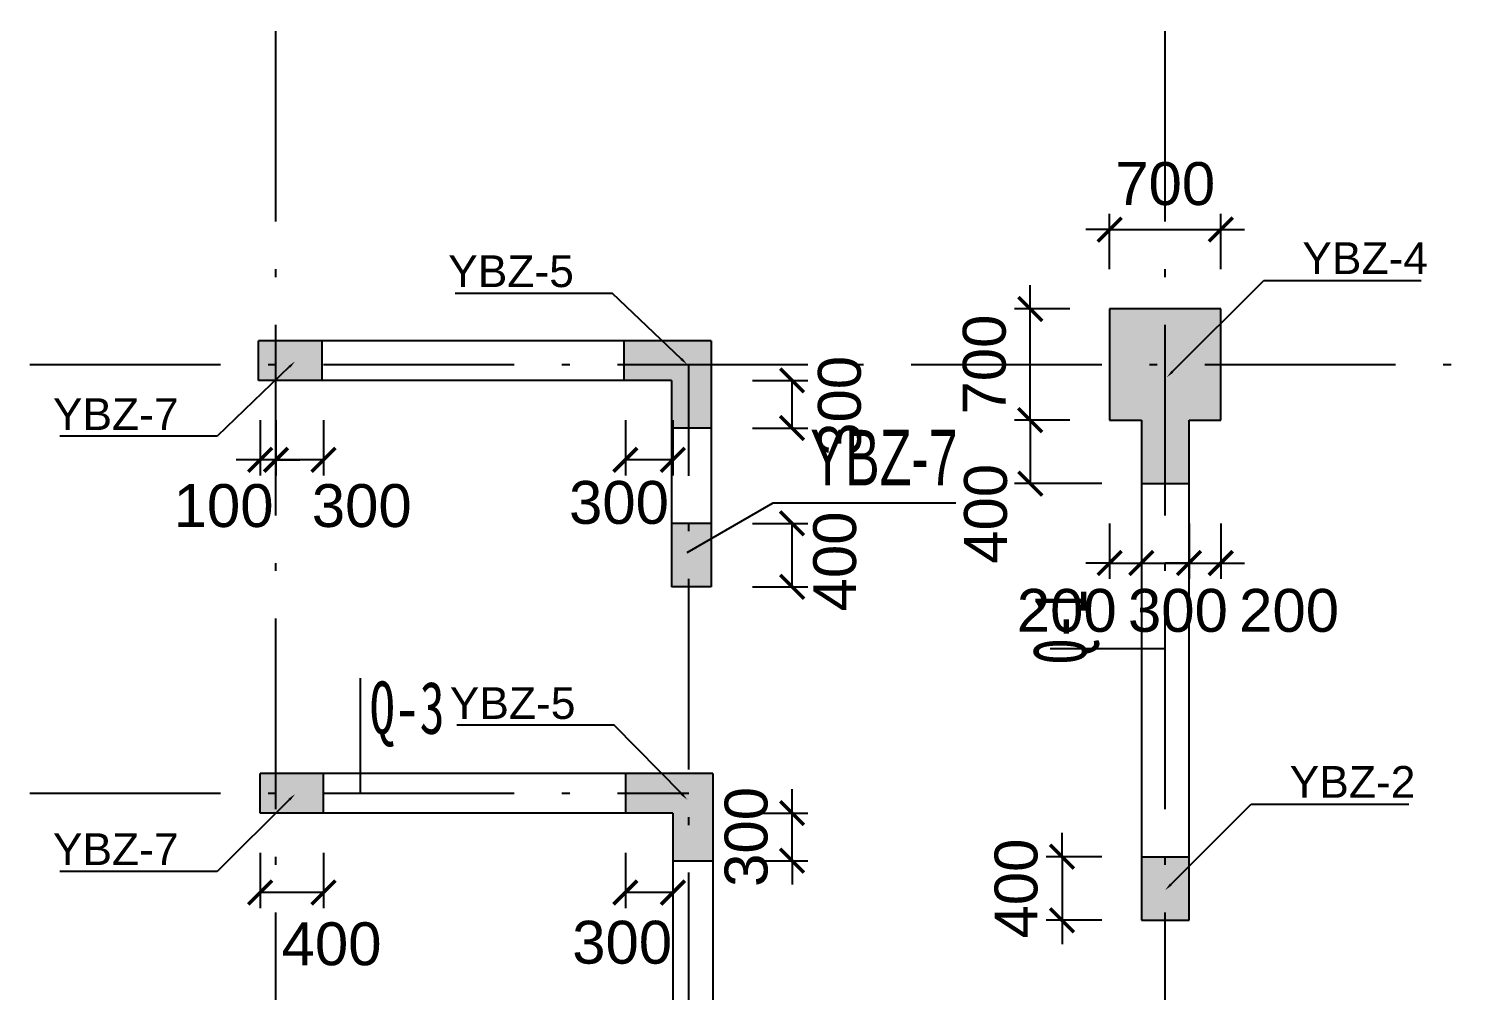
# Model space of a CAD drawing. Header units: millimetres. Extents: x -3831 to 465700, y 39900 to 106100.
# Drawn here: x 236943 to 245990, y 86609 to 92665 of the extents above; entities that cross this region are included whole.
import ezdxf
from ezdxf import colors
from ezdxf.entities.mleader import LeaderData, LeaderLine
from ezdxf.math import Vec2, Vec3

# ---------------------------------------------------------------- set-up
doc = ezdxf.new("R2010")
doc.units = ezdxf.units.MM
doc.linetypes.add('线型2', pattern=[1850, 1200, -300, 50, -300])
for name, color, linetype in [('BZ-name', 160, 'Continuous'), ('DOTE', 10, '线型2'), ('WALL-Beam', 80, 'Continuous'), ('wall_dim', 60, 'Continuous'), ('WALL_INFO', 130, 'Continuous')]:
    doc.layers.add(name, color=color, linetype=linetype)
doc.layers.add('S_ConcWall', color=3, linetype='Continuous', lineweight=25)
doc.styles.get("Standard").update_dxf_attribs({"font": 'arial.ttf'})
doc.styles.add('xxxx', font='RIF.ttf')
doc.styles.add('宋体', font='')
doc.styles.get('宋体').set_extended_font_data('宋体')
doc.dimstyles.new('ISO-25', dxfattribs={"dimtxt": 2.5, "dimasz": 2.5, "dimexe": 1.25, "dimexo": 0.625, "dimtad": 1, "dimtxsty": 'Standard', "dimcen": 2.5, "dimadec": 0, "dimazin": 0, "dimtfac": 1, "dimtmove": 0, "dimatfit": 3, "dimfxl": 1, "dimarcsym": 0})

# ---------------------------------------------------------------- blocks, each defined once
blk = doc.blocks.new('_ArchTick')
at = {"color": 0, "linetype": 'ByBlock', "const_width": 0.15}
blk.add_lwpolyline([(-0.5, -0.5), (0.5, 0.5)], dxfattribs=at)
blk = doc.blocks.new('*D2815')
at = {"layer": 'Defpoints', "color": 0, "transparency": 16777216}
for p in [(244450, 91400), (243750, 90900), (244450, 90900)]:
    blk.add_point(p, dxfattribs=at)
at = {"layer": 'wall_dim', "color": 0, "lineweight": -2, "transparency": 16777216}
for p, q in [((243750, 91150), (243750, 91499)), ((244450, 91150), (244450, 91499)), ((243750, 91400), (243600, 91400)), ((243750, 91400), (244450, 91400)), ((244450, 91400), (244600, 91400))]:
    blk.add_line(p, q, dxfattribs=at)
at = {"layer": 'wall_dim', "color": 0, "lineweight": -2, "transparency": 16777216, "xscale": 150, "yscale": 150, "zscale": 150}
blk.add_blockref('_ArchTick', (243750, 91400), dxfattribs=at)
at = {"layer": 'wall_dim', "color": 0, "lineweight": -2, "transparency": 16777216, "xscale": 150, "yscale": 150, "zscale": 150, "rotation": 180}
blk.add_blockref('_ArchTick', (244450, 91400), dxfattribs=at)
at = {"layer": 'wall_dim', "color": 7, "transparency": 16777216, "insert": (244100, 91687.9), "char_height": 270, "attachment_point": 5}
blk.add_mtext('700', dxfattribs=at)
blk = doc.blocks.new('*D2816')
at = {"layer": 'Defpoints', "color": 0, "transparency": 16777216}
for p in [(243250, 90900), (243750, 90900), (243750, 90200)]:
    blk.add_point(p, dxfattribs=at)
at = {"layer": 'wall_dim', "color": 0, "lineweight": -2, "transparency": 16777216}
for p, q in [((243250, 90900), (243250, 91050)), ((243500, 90900), (243151, 90900)), ((243250, 90200), (243250, 90900)), ((243500, 90200), (243151, 90200)), ((243250, 90200), (243250, 90050))]:
    blk.add_line(p, q, dxfattribs=at)
at = {"layer": 'wall_dim', "color": 0, "lineweight": -2, "transparency": 16777216, "xscale": 150, "yscale": 150, "zscale": 150}
for p, rotation in [((243250, 90900), 270), ((243250, 90200), 90)]:
    blk.add_blockref('_ArchTick', p, dxfattribs=dict(at, rotation=rotation))
at = {"layer": 'wall_dim', "color": 7, "transparency": 16777216, "insert": (242962.1, 90550), "char_height": 270, "attachment_point": 5, "rotation": 90}
blk.add_mtext('700', dxfattribs=at)
blk = doc.blocks.new('*D2817')
at = {"layer": 'Defpoints', "color": 0, "transparency": 16777216}
for p in [(243750, 90200), (243250, 89800), (243950, 89800)]:
    blk.add_point(p, dxfattribs=at)
at = {"layer": 'wall_dim', "color": 0, "lineweight": -2, "transparency": 16777216}
for p, q in [((243500, 90200), (243151, 90200)), ((243250, 90200), (243250, 89800)), ((243700, 89800), (243151, 89800))]:
    blk.add_line(p, q, dxfattribs=at)
at = {"layer": 'wall_dim', "color": 0, "lineweight": -2, "transparency": 16777216, "xscale": 150, "yscale": 150, "zscale": 150}
for p, rotation in [((243250, 90200), 90), ((243250, 89800), 270)]:
    blk.add_blockref('_ArchTick', p, dxfattribs=dict(at, rotation=rotation))
at = {"layer": 'wall_dim', "color": 7, "transparency": 16777216, "insert": (242970, 89610), "char_height": 270, "attachment_point": 5, "rotation": 90}
blk.add_mtext('400', dxfattribs=at)
blk = doc.blocks.new('*D2818')
at = {"layer": 'Defpoints', "color": 0, "transparency": 16777216}
for p in [(243750, 89800), (243950, 89800), (243950, 89300)]:
    blk.add_point(p, dxfattribs=at)
at = {"layer": 'wall_dim', "color": 0, "lineweight": -2, "transparency": 16777216}
for p, q in [((243750, 89550), (243750, 89201)), ((243950, 89550), (243950, 89201)), ((243750, 89300), (243600, 89300)), ((243750, 89300), (243950, 89300)), ((243950, 89300), (244100, 89300))]:
    blk.add_line(p, q, dxfattribs=at)
at = {"layer": 'wall_dim', "color": 0, "lineweight": -2, "transparency": 16777216, "xscale": 150, "yscale": 150, "zscale": 150}
blk.add_blockref('_ArchTick', (243750, 89300), dxfattribs=at)
at = {"layer": 'wall_dim', "color": 0, "lineweight": -2, "transparency": 16777216, "xscale": 150, "yscale": 150, "zscale": 150, "rotation": 180}
blk.add_blockref('_ArchTick', (243950, 89300), dxfattribs=at)
at = {"layer": 'wall_dim', "color": 7, "transparency": 16777216, "insert": (243480, 89000), "char_height": 270, "attachment_point": 5}
blk.add_mtext('200', dxfattribs=at)
blk = doc.blocks.new('*D2819')
at = {"layer": 'Defpoints', "color": 0, "transparency": 16777216}
for p in [(243950, 89800), (244250, 89800), (244250, 89300)]:
    blk.add_point(p, dxfattribs=at)
at = {"layer": 'wall_dim', "color": 0, "lineweight": -2, "transparency": 16777216}
for p, q in [((243950, 89550), (243950, 89201)), ((244250, 89550), (244250, 89201)), ((243950, 89300), (244250, 89300))]:
    blk.add_line(p, q, dxfattribs=at)
at = {"layer": 'wall_dim', "color": 0, "lineweight": -2, "transparency": 16777216, "xscale": 150, "yscale": 150, "zscale": 150, "rotation": 180}
blk.add_blockref('_ArchTick', (243950, 89300), dxfattribs=at)
at = {"layer": 'wall_dim', "color": 0, "lineweight": -2, "transparency": 16777216, "xscale": 150, "yscale": 150, "zscale": 150}
blk.add_blockref('_ArchTick', (244250, 89300), dxfattribs=at)
at = {"layer": 'wall_dim', "color": 7, "transparency": 16777216, "insert": (244180, 89000), "char_height": 270, "attachment_point": 5}
blk.add_mtext('300', dxfattribs=at)
blk = doc.blocks.new('*D2820')
at = {"layer": 'Defpoints', "color": 0, "transparency": 16777216}
for p in [(244250, 89800), (244450, 89800), (244450, 89300)]:
    blk.add_point(p, dxfattribs=at)
at = {"layer": 'wall_dim', "color": 0, "lineweight": -2, "transparency": 16777216}
for p, q in [((244250, 89550), (244250, 89201)), ((244450, 89550), (244450, 89201)), ((244250, 89300), (244100, 89300)), ((244250, 89300), (244450, 89300)), ((244450, 89300), (244600, 89300))]:
    blk.add_line(p, q, dxfattribs=at)
at = {"layer": 'wall_dim', "color": 0, "lineweight": -2, "transparency": 16777216, "xscale": 150, "yscale": 150, "zscale": 150}
blk.add_blockref('_ArchTick', (244250, 89300), dxfattribs=at)
at = {"layer": 'wall_dim', "color": 0, "lineweight": -2, "transparency": 16777216, "xscale": 150, "yscale": 150, "zscale": 150, "rotation": 180}
blk.add_blockref('_ArchTick', (244450, 89300), dxfattribs=at)
at = {"layer": 'wall_dim', "color": 7, "transparency": 16777216, "insert": (244880, 89000), "char_height": 270, "attachment_point": 5}
blk.add_mtext('200', dxfattribs=at)
blk = doc.blocks.new('*D2821')
at = {"layer": 'Defpoints', "color": 0, "transparency": 16777216}
for p in [(243950, 87450), (243450, 87050), (243950, 87050)]:
    blk.add_point(p, dxfattribs=at)
at = {"layer": 'wall_dim', "color": 0, "lineweight": -2, "transparency": 16777216}
for p, q in [((243450, 87450), (243450, 87600)), ((243700, 87450), (243351, 87450)), ((243450, 87450), (243450, 87050)), ((243700, 87050), (243351, 87050)), ((243450, 87050), (243450, 86900))]:
    blk.add_line(p, q, dxfattribs=at)
at = {"layer": 'wall_dim', "color": 0, "lineweight": -2, "transparency": 16777216, "xscale": 150, "yscale": 150, "zscale": 150}
for p, rotation in [((243450, 87450), 270), ((243450, 87050), 90)]:
    blk.add_blockref('_ArchTick', p, dxfattribs=dict(at, rotation=rotation))
at = {"layer": 'wall_dim', "color": 7, "transparency": 16777216, "insert": (243162.1, 87250), "char_height": 270, "attachment_point": 5, "rotation": 90}
blk.add_mtext('400', dxfattribs=at)
blk = doc.blocks.new('*D2776')
at = {"layer": 'Defpoints', "color": 0, "transparency": 16777216}
for p in [(238400, 87725), (238800, 87725), (238400, 87225)]:
    blk.add_point(p, dxfattribs=at)
at = {"layer": 'wall_dim', "color": 0, "lineweight": -2, "transparency": 16777216}
for p, q in [((238400, 87475), (238400, 87126)), ((238800, 87475), (238800, 87126)), ((238800, 87225), (238400, 87225))]:
    blk.add_line(p, q, dxfattribs=at)
at = {"layer": 'wall_dim', "color": 0, "lineweight": -2, "transparency": 16777216, "xscale": 150, "yscale": 150, "zscale": 150, "rotation": 180}
blk.add_blockref('_ArchTick', (238400, 87225), dxfattribs=at)
at = {"layer": 'wall_dim', "color": 0, "lineweight": -2, "transparency": 16777216, "xscale": 150, "yscale": 150, "zscale": 150}
blk.add_blockref('_ArchTick', (238800, 87225), dxfattribs=at)
at = {"layer": 'wall_dim', "color": 7, "transparency": 16777216, "insert": (238850, 86900), "char_height": 270, "attachment_point": 5}
blk.add_mtext('400', dxfattribs=at)
blk = doc.blocks.new('*D2777')
at = {"layer": 'Defpoints', "color": 0, "transparency": 16777216}
for p in [(238500, 90450), (238800, 90450), (238500, 89950)]:
    blk.add_point(p, dxfattribs=at)
at = {"layer": 'wall_dim', "color": 0, "lineweight": -2, "transparency": 16777216}
for p, q in [((238500, 90200), (238500, 89851)), ((238800, 90200), (238800, 89851)), ((238800, 89950), (238500, 89950))]:
    blk.add_line(p, q, dxfattribs=at)
at = {"layer": 'wall_dim', "color": 0, "lineweight": -2, "transparency": 16777216, "xscale": 150, "yscale": 150, "zscale": 150, "rotation": 180}
blk.add_blockref('_ArchTick', (238500, 89950), dxfattribs=at)
at = {"layer": 'wall_dim', "color": 0, "lineweight": -2, "transparency": 16777216, "xscale": 150, "yscale": 150, "zscale": 150}
blk.add_blockref('_ArchTick', (238800, 89950), dxfattribs=at)
at = {"layer": 'wall_dim', "color": 7, "transparency": 16777216, "insert": (239040, 89660), "char_height": 270, "attachment_point": 5}
blk.add_mtext('300', dxfattribs=at)
blk = doc.blocks.new('*D2778')
at = {"layer": 'Defpoints', "color": 0, "transparency": 16777216}
for p in [(241250, 87725), (241750, 87725), (241250, 87425)]:
    blk.add_point(p, dxfattribs=at)
at = {"layer": 'wall_dim', "color": 0, "lineweight": -2, "transparency": 16777216}
for p, q in [((241750, 87725), (241750, 87875)), ((241500, 87725), (241849, 87725)), ((241750, 87425), (241750, 87725)), ((241500, 87425), (241849, 87425)), ((241750, 87425), (241750, 87275))]:
    blk.add_line(p, q, dxfattribs=at)
at = {"layer": 'wall_dim', "color": 0, "lineweight": -2, "transparency": 16777216, "xscale": 150, "yscale": 150, "zscale": 150}
for p, rotation in [((241750, 87725), 270), ((241750, 87425), 90)]:
    blk.add_blockref('_ArchTick', p, dxfattribs=dict(at, rotation=rotation))
at = {"layer": 'wall_dim', "color": 7, "transparency": 16777216, "insert": (241462.053206, 87575), "char_height": 270, "attachment_point": 5, "rotation": 90}
blk.add_mtext('300', dxfattribs=at)
blk = doc.blocks.new('*D2779')
at = {"layer": 'Defpoints', "color": 0, "transparency": 16777216}
for p in [(240700, 87725), (241000, 87725), (240700, 87225)]:
    blk.add_point(p, dxfattribs=at)
at = {"layer": 'wall_dim', "color": 0, "lineweight": -2, "transparency": 16777216}
for p, q in [((240700, 87475), (240700, 87126)), ((241000, 87475), (241000, 87126)), ((241000, 87225), (240700, 87225))]:
    blk.add_line(p, q, dxfattribs=at)
at = {"layer": 'wall_dim', "color": 0, "lineweight": -2, "transparency": 16777216, "xscale": 150, "yscale": 150, "zscale": 150, "rotation": 180}
blk.add_blockref('_ArchTick', (240700, 87225), dxfattribs=at)
at = {"layer": 'wall_dim', "color": 0, "lineweight": -2, "transparency": 16777216, "xscale": 150, "yscale": 150, "zscale": 150}
blk.add_blockref('_ArchTick', (241000, 87225), dxfattribs=at)
at = {"layer": 'wall_dim', "color": 7, "transparency": 16777216, "insert": (240680, 86910), "char_height": 270, "attachment_point": 5}
blk.add_mtext('300', dxfattribs=at)
blk = doc.blocks.new('*D2780')
at = {"layer": 'Defpoints', "color": 0, "transparency": 16777216}
for p in [(241250, 90450), (241750, 90450), (241250, 90150)]:
    blk.add_point(p, dxfattribs=at)
at = {"layer": 'wall_dim', "color": 0, "lineweight": -2, "transparency": 16777216}
for p, q in [((241500, 90450), (241849, 90450)), ((241750, 90150), (241750, 90450)), ((241500, 90150), (241849, 90150))]:
    blk.add_line(p, q, dxfattribs=at)
at = {"layer": 'wall_dim', "color": 0, "lineweight": -2, "transparency": 16777216, "xscale": 150, "yscale": 150, "zscale": 150}
for p, rotation in [((241750, 90450), 90), ((241750, 90150), 270)]:
    blk.add_blockref('_ArchTick', p, dxfattribs=dict(at, rotation=rotation))
at = {"layer": 'wall_dim', "color": 7, "transparency": 16777216, "insert": (242050, 90290), "char_height": 270, "attachment_point": 5, "rotation": 90}
blk.add_mtext('300', dxfattribs=at)
blk = doc.blocks.new('*D2781')
at = {"layer": 'Defpoints', "color": 0, "transparency": 16777216}
for p in [(240700, 90450), (241000, 90450), (240700, 89950)]:
    blk.add_point(p, dxfattribs=at)
at = {"layer": 'wall_dim', "color": 0, "lineweight": -2, "transparency": 16777216}
for p, q in [((240700, 90200), (240700, 89851)), ((241000, 90200), (241000, 89851)), ((241000, 89950), (240700, 89950))]:
    blk.add_line(p, q, dxfattribs=at)
at = {"layer": 'wall_dim', "color": 0, "lineweight": -2, "transparency": 16777216, "xscale": 150, "yscale": 150, "zscale": 150, "rotation": 180}
blk.add_blockref('_ArchTick', (240700, 89950), dxfattribs=at)
at = {"layer": 'wall_dim', "color": 0, "lineweight": -2, "transparency": 16777216, "xscale": 150, "yscale": 150, "zscale": 150}
blk.add_blockref('_ArchTick', (241000, 89950), dxfattribs=at)
at = {"layer": 'wall_dim', "color": 7, "transparency": 16777216, "insert": (240660, 89680), "char_height": 270, "attachment_point": 5}
blk.add_mtext('300', dxfattribs=at)
blk = doc.blocks.new('*D2839')
at = {"layer": 'Defpoints', "color": 0, "transparency": 16777216}
for p in [(238400, 90450), (238500, 90450), (238400, 89950)]:
    blk.add_point(p, dxfattribs=at)
at = {"layer": 'wall_dim', "color": 0, "lineweight": -2, "transparency": 16777216}
for p, q in [((238400, 90200), (238400, 89851)), ((238500, 90200), (238500, 89851)), ((238400, 89950), (238250, 89950)), ((238500, 89950), (238400, 89950)), ((238500, 89950), (238650, 89950))]:
    blk.add_line(p, q, dxfattribs=at)
at = {"layer": 'wall_dim', "color": 0, "lineweight": -2, "transparency": 16777216, "xscale": 150, "yscale": 150, "zscale": 150}
blk.add_blockref('_ArchTick', (238400, 89950), dxfattribs=at)
at = {"layer": 'wall_dim', "color": 0, "lineweight": -2, "transparency": 16777216, "xscale": 150, "yscale": 150, "zscale": 150, "rotation": 180}
blk.add_blockref('_ArchTick', (238500, 89950), dxfattribs=at)
at = {"layer": 'wall_dim', "color": 7, "transparency": 16777216, "insert": (238170, 89660), "char_height": 270, "attachment_point": 5}
blk.add_mtext('100', dxfattribs=at)
blk = doc.blocks.new('*D2840')
at = {"layer": 'Defpoints', "color": 0, "transparency": 16777216}
for p in [(241250, 89550), (241750, 89550), (241250, 89150)]:
    blk.add_point(p, dxfattribs=at)
at = {"layer": 'wall_dim', "color": 0, "lineweight": -2, "transparency": 16777216}
for p, q in [((241500, 89550), (241849, 89550)), ((241750, 89150), (241750, 89550)), ((241500, 89150), (241849, 89150))]:
    blk.add_line(p, q, dxfattribs=at)
at = {"layer": 'wall_dim', "color": 0, "lineweight": -2, "transparency": 16777216, "xscale": 150, "yscale": 150, "zscale": 150}
for p, rotation in [((241750, 89550), 90), ((241750, 89150), 270)]:
    blk.add_blockref('_ArchTick', p, dxfattribs=dict(at, rotation=rotation))
at = {"layer": 'wall_dim', "color": 7, "transparency": 16777216, "insert": (242020, 89310), "char_height": 270, "attachment_point": 5, "rotation": 90}
blk.add_mtext('400', dxfattribs=at)
blk = doc.blocks.new('*D3233')
at = {"layer": 'Defpoints', "color": 0, "transparency": 16777216}
for p in [(244450, 91400), (243750, 90900), (244450, 90900)]:
    blk.add_point(p, dxfattribs=at)
at = {"layer": 'wall_dim', "color": 0, "lineweight": -2, "transparency": 16777216}
for p, q in [((243750, 91150), (243750, 91499)), ((244450, 91150), (244450, 91499)), ((243750, 91400), (243600, 91400)), ((243750, 91400), (244450, 91400)), ((244450, 91400), (244600, 91400))]:
    blk.add_line(p, q, dxfattribs=at)
at = {"layer": 'wall_dim', "color": 0, "lineweight": -2, "transparency": 16777216, "xscale": 150, "yscale": 150, "zscale": 150}
blk.add_blockref('_ArchTick', (243750, 91400), dxfattribs=at)
at = {"layer": 'wall_dim', "color": 0, "lineweight": -2, "transparency": 16777216, "xscale": 150, "yscale": 150, "zscale": 150, "rotation": 180}
blk.add_blockref('_ArchTick', (244450, 91400), dxfattribs=at)
at = {"layer": 'wall_dim', "color": 7, "transparency": 16777216, "insert": (244100, 91687.9), "char_height": 270, "attachment_point": 5}
blk.add_mtext('700', dxfattribs=at)
blk = doc.blocks.new('*D3234')
at = {"layer": 'Defpoints', "color": 0, "transparency": 16777216}
for p in [(243250, 90900), (243750, 90900), (243750, 90200)]:
    blk.add_point(p, dxfattribs=at)
at = {"layer": 'wall_dim', "color": 0, "lineweight": -2, "transparency": 16777216}
for p, q in [((243250, 90900), (243250, 91050)), ((243500, 90900), (243151, 90900)), ((243250, 90200), (243250, 90900)), ((243500, 90200), (243151, 90200)), ((243250, 90200), (243250, 90050))]:
    blk.add_line(p, q, dxfattribs=at)
at = {"layer": 'wall_dim', "color": 0, "lineweight": -2, "transparency": 16777216, "xscale": 150, "yscale": 150, "zscale": 150}
for p, rotation in [((243250, 90900), 270), ((243250, 90200), 90)]:
    blk.add_blockref('_ArchTick', p, dxfattribs=dict(at, rotation=rotation))
at = {"layer": 'wall_dim', "color": 7, "transparency": 16777216, "insert": (242962.1, 90550), "char_height": 270, "attachment_point": 5, "rotation": 90}
blk.add_mtext('700', dxfattribs=at)
blk = doc.blocks.new('*D3235')
at = {"layer": 'Defpoints', "color": 0, "transparency": 16777216}
for p in [(243750, 90200), (243250, 89800), (243950, 89800)]:
    blk.add_point(p, dxfattribs=at)
at = {"layer": 'wall_dim', "color": 0, "lineweight": -2, "transparency": 16777216}
for p, q in [((243500, 90200), (243151, 90200)), ((243250, 90200), (243250, 89800)), ((243700, 89800), (243151, 89800))]:
    blk.add_line(p, q, dxfattribs=at)
at = {"layer": 'wall_dim', "color": 0, "lineweight": -2, "transparency": 16777216, "xscale": 150, "yscale": 150, "zscale": 150}
for p, rotation in [((243250, 90200), 90), ((243250, 89800), 270)]:
    blk.add_blockref('_ArchTick', p, dxfattribs=dict(at, rotation=rotation))
at = {"layer": 'wall_dim', "color": 7, "transparency": 16777216, "insert": (242970, 89610), "char_height": 270, "attachment_point": 5, "rotation": 90}
blk.add_mtext('400', dxfattribs=at)
blk = doc.blocks.new('*D3236')
at = {"layer": 'Defpoints', "color": 0, "transparency": 16777216}
for p in [(243750, 89800), (243950, 89800), (243950, 89300)]:
    blk.add_point(p, dxfattribs=at)
at = {"layer": 'wall_dim', "color": 0, "lineweight": -2, "transparency": 16777216}
for p, q in [((243750, 89550), (243750, 89201)), ((243950, 89550), (243950, 89201)), ((243750, 89300), (243600, 89300)), ((243750, 89300), (243950, 89300)), ((243950, 89300), (244100, 89300))]:
    blk.add_line(p, q, dxfattribs=at)
at = {"layer": 'wall_dim', "color": 0, "lineweight": -2, "transparency": 16777216, "xscale": 150, "yscale": 150, "zscale": 150}
blk.add_blockref('_ArchTick', (243750, 89300), dxfattribs=at)
at = {"layer": 'wall_dim', "color": 0, "lineweight": -2, "transparency": 16777216, "xscale": 150, "yscale": 150, "zscale": 150, "rotation": 180}
blk.add_blockref('_ArchTick', (243950, 89300), dxfattribs=at)
at = {"layer": 'wall_dim', "color": 7, "transparency": 16777216, "insert": (243480, 89000), "char_height": 270, "attachment_point": 5}
blk.add_mtext('200', dxfattribs=at)
blk = doc.blocks.new('*D3237')
at = {"layer": 'Defpoints', "color": 0, "transparency": 16777216}
for p in [(243950, 89800), (244250, 89800), (244250, 89300)]:
    blk.add_point(p, dxfattribs=at)
at = {"layer": 'wall_dim', "color": 0, "lineweight": -2, "transparency": 16777216}
for p, q in [((243950, 89550), (243950, 89201)), ((244250, 89550), (244250, 89201)), ((243950, 89300), (244250, 89300))]:
    blk.add_line(p, q, dxfattribs=at)
at = {"layer": 'wall_dim', "color": 0, "lineweight": -2, "transparency": 16777216, "xscale": 150, "yscale": 150, "zscale": 150, "rotation": 180}
blk.add_blockref('_ArchTick', (243950, 89300), dxfattribs=at)
at = {"layer": 'wall_dim', "color": 0, "lineweight": -2, "transparency": 16777216, "xscale": 150, "yscale": 150, "zscale": 150}
blk.add_blockref('_ArchTick', (244250, 89300), dxfattribs=at)
at = {"layer": 'wall_dim', "color": 7, "transparency": 16777216, "insert": (244180, 89000), "char_height": 270, "attachment_point": 5}
blk.add_mtext('300', dxfattribs=at)
blk = doc.blocks.new('*D3238')
at = {"layer": 'Defpoints', "color": 0, "transparency": 16777216}
for p in [(244250, 89800), (244450, 89800), (244450, 89300)]:
    blk.add_point(p, dxfattribs=at)
at = {"layer": 'wall_dim', "color": 0, "lineweight": -2, "transparency": 16777216}
for p, q in [((244250, 89550), (244250, 89201)), ((244450, 89550), (244450, 89201)), ((244250, 89300), (244100, 89300)), ((244250, 89300), (244450, 89300)), ((244450, 89300), (244600, 89300))]:
    blk.add_line(p, q, dxfattribs=at)
at = {"layer": 'wall_dim', "color": 0, "lineweight": -2, "transparency": 16777216, "xscale": 150, "yscale": 150, "zscale": 150}
blk.add_blockref('_ArchTick', (244250, 89300), dxfattribs=at)
at = {"layer": 'wall_dim', "color": 0, "lineweight": -2, "transparency": 16777216, "xscale": 150, "yscale": 150, "zscale": 150, "rotation": 180}
blk.add_blockref('_ArchTick', (244450, 89300), dxfattribs=at)
at = {"layer": 'wall_dim', "color": 7, "transparency": 16777216, "insert": (244880, 89000), "char_height": 270, "attachment_point": 5}
blk.add_mtext('200', dxfattribs=at)
blk = doc.blocks.new('*D3239')
at = {"layer": 'Defpoints', "color": 0, "transparency": 16777216}
for p in [(243950, 87450), (243450, 87050), (243950, 87050)]:
    blk.add_point(p, dxfattribs=at)
at = {"layer": 'wall_dim', "color": 0, "lineweight": -2, "transparency": 16777216}
for p, q in [((243450, 87450), (243450, 87600)), ((243700, 87450), (243351, 87450)), ((243450, 87450), (243450, 87050)), ((243700, 87050), (243351, 87050)), ((243450, 87050), (243450, 86900))]:
    blk.add_line(p, q, dxfattribs=at)
at = {"layer": 'wall_dim', "color": 0, "lineweight": -2, "transparency": 16777216, "xscale": 150, "yscale": 150, "zscale": 150}
for p, rotation in [((243450, 87450), 270), ((243450, 87050), 90)]:
    blk.add_blockref('_ArchTick', p, dxfattribs=dict(at, rotation=rotation))
at = {"layer": 'wall_dim', "color": 7, "transparency": 16777216, "insert": (243162.1, 87250), "char_height": 270, "attachment_point": 5, "rotation": 90}
blk.add_mtext('400', dxfattribs=at)
blk = doc.blocks.new('*D3248')
at = {"layer": 'Defpoints', "color": 0, "transparency": 16777216}
for p in [(238400, 87725), (238800, 87725), (238400, 87225)]:
    blk.add_point(p, dxfattribs=at)
at = {"layer": 'wall_dim', "color": 0, "lineweight": -2, "transparency": 16777216}
for p, q in [((238400, 87475), (238400, 87126)), ((238800, 87475), (238800, 87126)), ((238800, 87225), (238400, 87225))]:
    blk.add_line(p, q, dxfattribs=at)
at = {"layer": 'wall_dim', "color": 0, "lineweight": -2, "transparency": 16777216, "xscale": 150, "yscale": 150, "zscale": 150, "rotation": 180}
blk.add_blockref('_ArchTick', (238400, 87225), dxfattribs=at)
at = {"layer": 'wall_dim', "color": 0, "lineweight": -2, "transparency": 16777216, "xscale": 150, "yscale": 150, "zscale": 150}
blk.add_blockref('_ArchTick', (238800, 87225), dxfattribs=at)
at = {"layer": 'wall_dim', "color": 7, "transparency": 16777216, "insert": (238850, 86900), "char_height": 270, "attachment_point": 5}
blk.add_mtext('400', dxfattribs=at)
blk = doc.blocks.new('*D3249')
at = {"layer": 'Defpoints', "color": 0, "transparency": 16777216}
for p in [(238500, 90450), (238800, 90450), (238500, 89950)]:
    blk.add_point(p, dxfattribs=at)
at = {"layer": 'wall_dim', "color": 0, "lineweight": -2, "transparency": 16777216}
for p, q in [((238500, 90200), (238500, 89851)), ((238800, 90200), (238800, 89851)), ((238800, 89950), (238500, 89950))]:
    blk.add_line(p, q, dxfattribs=at)
at = {"layer": 'wall_dim', "color": 0, "lineweight": -2, "transparency": 16777216, "xscale": 150, "yscale": 150, "zscale": 150, "rotation": 180}
blk.add_blockref('_ArchTick', (238500, 89950), dxfattribs=at)
at = {"layer": 'wall_dim', "color": 0, "lineweight": -2, "transparency": 16777216, "xscale": 150, "yscale": 150, "zscale": 150}
blk.add_blockref('_ArchTick', (238800, 89950), dxfattribs=at)
at = {"layer": 'wall_dim', "color": 7, "transparency": 16777216, "insert": (239040, 89660), "char_height": 270, "attachment_point": 5}
blk.add_mtext('300', dxfattribs=at)
blk = doc.blocks.new('*D3250')
at = {"layer": 'Defpoints', "color": 0, "transparency": 16777216}
for p in [(241250, 87725), (241750, 87725), (241250, 87425)]:
    blk.add_point(p, dxfattribs=at)
at = {"layer": 'wall_dim', "color": 0, "lineweight": -2, "transparency": 16777216}
for p, q in [((241750, 87725), (241750, 87875)), ((241500, 87725), (241849, 87725)), ((241750, 87425), (241750, 87725)), ((241500, 87425), (241849, 87425)), ((241750, 87425), (241750, 87275))]:
    blk.add_line(p, q, dxfattribs=at)
at = {"layer": 'wall_dim', "color": 0, "lineweight": -2, "transparency": 16777216, "xscale": 150, "yscale": 150, "zscale": 150}
for p, rotation in [((241750, 87725), 270), ((241750, 87425), 90)]:
    blk.add_blockref('_ArchTick', p, dxfattribs=dict(at, rotation=rotation))
at = {"layer": 'wall_dim', "color": 7, "transparency": 16777216, "insert": (241462.053206, 87575), "char_height": 270, "attachment_point": 5, "rotation": 90}
blk.add_mtext('300', dxfattribs=at)
blk = doc.blocks.new('*D3251')
at = {"layer": 'Defpoints', "color": 0, "transparency": 16777216}
for p in [(240700, 87725), (241000, 87725), (240700, 87225)]:
    blk.add_point(p, dxfattribs=at)
at = {"layer": 'wall_dim', "color": 0, "lineweight": -2, "transparency": 16777216}
for p, q in [((240700, 87475), (240700, 87126)), ((241000, 87475), (241000, 87126)), ((241000, 87225), (240700, 87225))]:
    blk.add_line(p, q, dxfattribs=at)
at = {"layer": 'wall_dim', "color": 0, "lineweight": -2, "transparency": 16777216, "xscale": 150, "yscale": 150, "zscale": 150, "rotation": 180}
blk.add_blockref('_ArchTick', (240700, 87225), dxfattribs=at)
at = {"layer": 'wall_dim', "color": 0, "lineweight": -2, "transparency": 16777216, "xscale": 150, "yscale": 150, "zscale": 150}
blk.add_blockref('_ArchTick', (241000, 87225), dxfattribs=at)
at = {"layer": 'wall_dim', "color": 7, "transparency": 16777216, "insert": (240680, 86910), "char_height": 270, "attachment_point": 5}
blk.add_mtext('300', dxfattribs=at)
blk = doc.blocks.new('*D3252')
at = {"layer": 'Defpoints', "color": 0, "transparency": 16777216}
for p in [(241250, 90450), (241750, 90450), (241250, 90150)]:
    blk.add_point(p, dxfattribs=at)
at = {"layer": 'wall_dim', "color": 0, "lineweight": -2, "transparency": 16777216}
for p, q in [((241500, 90450), (241849, 90450)), ((241750, 90150), (241750, 90450)), ((241500, 90150), (241849, 90150))]:
    blk.add_line(p, q, dxfattribs=at)
at = {"layer": 'wall_dim', "color": 0, "lineweight": -2, "transparency": 16777216, "xscale": 150, "yscale": 150, "zscale": 150}
for p, rotation in [((241750, 90450), 90), ((241750, 90150), 270)]:
    blk.add_blockref('_ArchTick', p, dxfattribs=dict(at, rotation=rotation))
at = {"layer": 'wall_dim', "color": 7, "transparency": 16777216, "insert": (242050, 90290), "char_height": 270, "attachment_point": 5, "rotation": 90}
blk.add_mtext('300', dxfattribs=at)
blk = doc.blocks.new('*D3253')
at = {"layer": 'Defpoints', "color": 0, "transparency": 16777216}
for p in [(240700, 90450), (241000, 90450), (240700, 89950)]:
    blk.add_point(p, dxfattribs=at)
at = {"layer": 'wall_dim', "color": 0, "lineweight": -2, "transparency": 16777216}
for p, q in [((240700, 90200), (240700, 89851)), ((241000, 90200), (241000, 89851)), ((241000, 89950), (240700, 89950))]:
    blk.add_line(p, q, dxfattribs=at)
at = {"layer": 'wall_dim', "color": 0, "lineweight": -2, "transparency": 16777216, "xscale": 150, "yscale": 150, "zscale": 150, "rotation": 180}
blk.add_blockref('_ArchTick', (240700, 89950), dxfattribs=at)
at = {"layer": 'wall_dim', "color": 0, "lineweight": -2, "transparency": 16777216, "xscale": 150, "yscale": 150, "zscale": 150}
blk.add_blockref('_ArchTick', (241000, 89950), dxfattribs=at)
at = {"layer": 'wall_dim', "color": 7, "transparency": 16777216, "insert": (240660, 89680), "char_height": 270, "attachment_point": 5}
blk.add_mtext('300', dxfattribs=at)
blk = doc.blocks.new('*D3278')
at = {"layer": 'Defpoints', "color": 0, "transparency": 16777216}
for p in [(238400, 90450), (238500, 90450), (238400, 89950)]:
    blk.add_point(p, dxfattribs=at)
at = {"layer": 'wall_dim', "color": 0, "lineweight": -2, "transparency": 16777216}
for p, q in [((238400, 90200), (238400, 89851)), ((238500, 90200), (238500, 89851)), ((238400, 89950), (238250, 89950)), ((238500, 89950), (238400, 89950)), ((238500, 89950), (238650, 89950))]:
    blk.add_line(p, q, dxfattribs=at)
at = {"layer": 'wall_dim', "color": 0, "lineweight": -2, "transparency": 16777216, "xscale": 150, "yscale": 150, "zscale": 150}
blk.add_blockref('_ArchTick', (238400, 89950), dxfattribs=at)
at = {"layer": 'wall_dim', "color": 0, "lineweight": -2, "transparency": 16777216, "xscale": 150, "yscale": 150, "zscale": 150, "rotation": 180}
blk.add_blockref('_ArchTick', (238500, 89950), dxfattribs=at)
at = {"layer": 'wall_dim', "color": 7, "transparency": 16777216, "insert": (238170, 89660), "char_height": 270, "attachment_point": 5}
blk.add_mtext('100', dxfattribs=at)
blk = doc.blocks.new('*D3279')
at = {"layer": 'Defpoints', "color": 0, "transparency": 16777216}
for p in [(241250, 89550), (241750, 89550), (241250, 89150)]:
    blk.add_point(p, dxfattribs=at)
at = {"layer": 'wall_dim', "color": 0, "lineweight": -2, "transparency": 16777216}
for p, q in [((241500, 89550), (241849, 89550)), ((241750, 89150), (241750, 89550)), ((241500, 89150), (241849, 89150))]:
    blk.add_line(p, q, dxfattribs=at)
at = {"layer": 'wall_dim', "color": 0, "lineweight": -2, "transparency": 16777216, "xscale": 150, "yscale": 150, "zscale": 150}
for p, rotation in [((241750, 89550), 90), ((241750, 89150), 270)]:
    blk.add_blockref('_ArchTick', p, dxfattribs=dict(at, rotation=rotation))
at = {"layer": 'wall_dim', "color": 7, "transparency": 16777216, "insert": (242020, 89310), "char_height": 270, "attachment_point": 5, "rotation": 90}
blk.add_mtext('400', dxfattribs=at)

msp = doc.modelspace()

# ---------------------------------------------------------------- hatches: boundary and pattern name
at = {"layer": 'WALL-Beam', "true_color": 0x636466}
h = msp.add_hatch(color=251, dxfattribs=at)
h.dxf.hatch_style = 1
h.paths.add_polyline_path([(244250, 90200), (244450, 90200), (244450, 90900), (243750, 90900), (243750, 90200), (243950, 90200), (243950, 89800), (244250, 89800)])
h = msp.add_hatch(color=251, dxfattribs=at)
h.dxf.hatch_style = 1
h.paths.add_polyline_path([(238790, 90700), (238390, 90700), (238390, 90450), (238790, 90450)])
h = msp.add_hatch(color=251, dxfattribs=at)
h.dxf.hatch_style = 1
h.paths.add_polyline_path([(241240, 90700), (240690, 90700), (240690, 90450), (240990, 90450), (240990, 90150), (241240, 90150)])
h = msp.add_hatch(color=251, dxfattribs=at)
h.dxf.hatch_style = 1
h.paths.add_polyline_path([(241240, 89550), (240990, 89550), (240990, 89150), (241240, 89150)])
h = msp.add_hatch(color=251, dxfattribs=at)
h.dxf.hatch_style = 1
h.paths.add_polyline_path([(238400, 87975), (238400, 87725), (238800, 87725), (238800, 87975)])
h = msp.add_hatch(color=251, dxfattribs=at)
h.dxf.hatch_style = 1
h.paths.add_polyline_path([(241000, 87725), (241000, 87425), (241250, 87425), (241250, 87975), (240700, 87975), (240700, 87725)])
h = msp.add_hatch(color=251, dxfattribs=at)
h.dxf.hatch_style = 1
h.paths.add_polyline_path([(244250, 87450), (243950, 87450), (243950, 87050), (244250, 87050)])

# ---------------------------------------------------------------- linework, layer by layer
at = {"layer": 'BZ-name'}
msp.add_lwpolyline([(241090, 89366.60697), (241631.26562, 89679.10697), (242781.26562, 89679.10697)], dxfattribs=at)
at = {"layer": 'DOTE'}
for p, q in [((238500, 60000), (238500, 101300)), ((244100, 60000), (244100, 101300)), ((231400, 90550), (272500, 90550)), ((241100, 82450), (241100, 90550)), ((231400, 87850), (241100, 87850))]:
    msp.add_line(p, q, dxfattribs=at)
at = {"layer": 'S_ConcWall'}
for p, q in [((244450, 90900), (243750, 90900)), ((243750, 90900), (243750, 90200)), ((244450, 90200), (244450, 90900)), ((241240, 90700), (238390, 90700)), ((238390, 90450), (238390, 90700)), ((238790, 90450), (238790, 90700)), ((240690, 90700), (240690, 90450)), ((241240, 90700), (241240, 89150)), ((240990, 90450), (238390, 90450)), ((240990, 90450), (240990, 89150)), ((243750, 90200), (243950, 90200)), ((243950, 90200), (243950, 87050)), ((244250, 87050), (244250, 90200)), ((244250, 90200), (244450, 90200)), ((241240, 90150), (240990, 90150)), ((243950, 89800), (244250, 89800)), ((241240, 89550), (240990, 89550)), ((241240, 89150), (240990, 89150)), ((241250, 87975), (238400, 87975)), ((238400, 87725), (238400, 87975)), ((238800, 87725), (238800, 87975)), ((240700, 87975), (240700, 87725)), ((241250, 87975), (241250, 85025)), ((241000, 87725), (238400, 87725)), ((241000, 87725), (241000, 85275)), ((241000, 87425), (241250, 87425)), ((243950, 87450), (244250, 87450)), ((243950, 87050), (244250, 87050))]:
    msp.add_line(p, q, dxfattribs=at)
at = {"layer": 'WALL_INFO'}
for p, q in [((244100, 88760), (243375, 88760)), ((239032.38475, 87850), (239032.38475, 88575))]:
    msp.add_line(p, q, dxfattribs=at)

# ---------------------------------------------------------------- texts
at = {"layer": 'BZ-name', "insert": (242329.01562, 89964.10697), "char_height": 350, "width": 904.5, "attachment_point": 5, "style": 'xxxx'}
msp.add_mtext('{\\W0.7;YBZ-7}', dxfattribs=at)
at = {"layer": 'WALL_INFO', "insert": (243480, 88900), "char_height": 330, "width": 393.75, "attachment_point": 5, "rotation": 90, "line_spacing_factor": 1.1, "style": '宋体'}
msp.add_mtext('\\pxsm1;{\\W0.7;Q-1}', dxfattribs=at)
at = {"layer": 'WALL_INFO', "insert": (239326.39667, 88347.60482), "char_height": 330, "width": 393.75, "attachment_point": 5, "line_spacing_factor": 1.1, "style": '宋体'}
msp.add_mtext('\\pxsm1.0;{\\W0.70;Q-3}', dxfattribs=at)

# ---------------------------------------------------------------- dimensions: what is measured, and where the dimension line sits
at = {"layer": 'wall_dim'}
for picture in ['*D2815', '*D3233']:
    dim = msp.add_linear_dim(base=(244450, 91400), p1=(243750, 90900), p2=(244450, 90900), dimstyle='ISO-25', override={"dimtxt": 270, "dimasz": 150, "dimexe": 99, "dimexo": 250, "dimgap": 150, "dimblk1": 'ArchTick', "dimblk2": 'ArchTick', "dimsah": 1, "dimclrt": 7, "dimtix": 1, "dimtofl": 1, "dimtmove": 2}, dxfattribs=at)
    dim.commit()
    dim.dimension.update_dxf_attribs({"geometry": picture, "text_midpoint": (244100, 91687.85471)})
for base, p1, p2, angle, picture, middle in [((243250, 90900), (243750, 90200), (243750, 90900), 90, '*D2816', (242962.14529, 90550)), ((243250, 90900), (243750, 90200), (243750, 90900), 90, '*D3234', (242962.14529, 90550)), ((241750, 87725), (241250, 87425), (241250, 87725), 270, '*D2778', (241462.05321, 87575)), ((241750, 87725), (241250, 87425), (241250, 87725), 270, '*D3250', (241462.05321, 87575)), ((243450, 87050), (243950, 87450), (243950, 87050), 90, '*D2821', (243162.14529, 87250)), ((243450, 87050), (243950, 87450), (243950, 87050), 90, '*D3239', (243162.14529, 87250))]:
    dim = msp.add_linear_dim(base=base, p1=p1, p2=p2, angle=angle, dimstyle='ISO-25', override={"dimtxt": 270, "dimasz": 150, "dimexe": 99, "dimexo": 250, "dimgap": 150, "dimblk1": 'ArchTick', "dimblk2": 'ArchTick', "dimsah": 1, "dimclrt": 7, "dimtix": 1, "dimtofl": 1, "dimtmove": 2}, dxfattribs=at)
    dim.commit()
    dim.dimension.update_dxf_attribs({"geometry": picture, "text_midpoint": middle})
for base, p1, p2, angle, picture, middle in [((241750, 90450), (241250, 90150), (241250, 90450), 270, '*D2780', (242050, 90290)), ((241750, 90450), (241250, 90150), (241250, 90450), 270, '*D3252', (242050, 90290)), ((238400, 89950), (238500, 90450), (238400, 90450), 180, '*D2839', (238170, 89660)), ((238400, 89950), (238500, 90450), (238400, 90450), 180, '*D3278', (238170, 89660)), ((238500, 89950), (238800, 90450), (238500, 90450), 180, '*D2777', (239040, 89660)), ((238500, 89950), (238800, 90450), (238500, 90450), 180, '*D3249', (239040, 89660)), ((240700, 89950), (241000, 90450), (240700, 90450), 180, '*D2781', (240660, 89680)), ((240700, 89950), (241000, 90450), (240700, 90450), 180, '*D3253', (240660, 89680)), ((243250, 89800), (243750, 90200), (243950, 89800), 90, '*D2817', (242970, 89610)), ((243250, 89800), (243750, 90200), (243950, 89800), 90, '*D3235', (242970, 89610)), ((241750, 89550), (241250, 89150), (241250, 89550), 270, '*D2840', (242020, 89310)), ((241750, 89550), (241250, 89150), (241250, 89550), 270, '*D3279', (242020, 89310)), ((238400, 87225), (238800, 87725), (238400, 87725), 180, '*D2776', (238850, 86900)), ((238400, 87225), (238800, 87725), (238400, 87725), 180, '*D3248', (238850, 86900)), ((240700, 87225), (241000, 87725), (240700, 87725), 180, '*D2779', (240680, 86910)), ((240700, 87225), (241000, 87725), (240700, 87725), 180, '*D3251', (240680, 86910))]:
    dim = msp.add_linear_dim(base=base, p1=p1, p2=p2, angle=angle, dimstyle='ISO-25', override={"dimtxt": 270, "dimasz": 150, "dimexe": 99, "dimexo": 250, "dimgap": 150, "dimblk1": 'ArchTick', "dimblk2": 'ArchTick', "dimsah": 1, "dimclrt": 7, "dimtix": 1, "dimtmove": 2}, dxfattribs=at)
    dim.commit()
    dim.dimension.update_dxf_attribs({"geometry": picture, "text_midpoint": middle, "dimtype": 160})
for base, p1, p2, picture, middle in [((243950, 89300), (243750, 89800), (243950, 89800), '*D2818', (243480, 89000)), ((243950, 89300), (243750, 89800), (243950, 89800), '*D3236', (243480, 89000)), ((244250, 89300), (243950, 89800), (244250, 89800), '*D2819', (244180, 89000)), ((244250, 89300), (243950, 89800), (244250, 89800), '*D3237', (244180, 89000)), ((244450, 89300), (244250, 89800), (244450, 89800), '*D2820', (244880, 89000)), ((244450, 89300), (244250, 89800), (244450, 89800), '*D3238', (244880, 89000))]:
    dim = msp.add_linear_dim(base=base, p1=p1, p2=p2, dimstyle='ISO-25', override={"dimtxt": 270, "dimasz": 150, "dimexe": 99, "dimexo": 250, "dimgap": 150, "dimblk1": 'ArchTick', "dimblk2": 'ArchTick', "dimsah": 1, "dimclrt": 7, "dimtix": 1, "dimtmove": 2}, dxfattribs=at)
    dim.commit()
    dim.dimension.update_dxf_attribs({"geometry": picture, "text_midpoint": middle, "dimtype": 160})

# ---------------------------------------------------------------- leaders
at = {"layer": 'BZ-name'}
ml = msp.add_multileader_mtext('Standard', dxfattribs=at)
ml.set_content('YBZ-4', color=256)
ml.set_leader_properties()
ml.build(insert=Vec2(0, 0))
ml.multileader.update_dxf_attribs({"text_left_attachment_type": 6, "text_right_attachment_type": 6, "dogleg_length": 200, "arrow_head_size": 50})
ctx = ml.context
ctx.base_point, ctx.char_height, ctx.arrow_head_size, ctx.landing_gap_size, ctx.plane_origin = Vec3(244920.32778, 91080.32778), 200, 50, 50, Vec3(244110, 90470)
ctx.left_attachment, ctx.right_attachment, ctx.text_align_type = 6, 6, 1
notes = []
notes.append((ctx, [(0, (1, 1, 0), (244720.32778, 91080.32778), (1, 0), 200, [(0, [(244110, 90470)], 0, [])])]))
ctx.mtext.insert, ctx.mtext.alignment, ctx.mtext.flow_direction = Vec3(245359.07266, 91320.32778), 2, 5
ml = msp.add_multileader_mtext('Standard', dxfattribs=at)
ml.set_content('YBZ-5', color=256)
ml.set_leader_properties()
ml.build(insert=Vec2(0, 0))
ml.multileader.update_dxf_attribs({"text_left_attachment_type": 6, "text_right_attachment_type": 6, "dogleg_length": 200, "arrow_head_size": 50})
ctx = ml.context
ctx.base_point, ctx.char_height, ctx.arrow_head_size, ctx.landing_gap_size, ctx.plane_origin = Vec3(239540.191, 90998), 200, 50, 50, Vec3(241090, 90550)
ctx.left_attachment, ctx.right_attachment, ctx.text_align_type = 6, 6, 1
notes.append((ctx, [(1, (1, 1, 0), (240620, 90998), (-1, 0), 200, [(0, [(241090, 90550)], 0, [])])]))
ctx.mtext.insert, ctx.mtext.alignment, ctx.mtext.flow_direction = Vec3(239980.0955, 91238), 2, 5
ml = msp.add_multileader_mtext('Standard', dxfattribs=at)
ml.set_content('YBZ-7', color=256)
ml.set_leader_properties()
ml.build(insert=Vec2(0, 0))
ml.multileader.update_dxf_attribs({"text_left_attachment_type": 6, "text_right_attachment_type": 6, "dogleg_length": 200, "arrow_head_size": 50})
ctx = ml.context
ctx.base_point, ctx.char_height, ctx.arrow_head_size, ctx.landing_gap_size, ctx.plane_origin = Vec3(237051.69168, 90098), 200, 50, 50, Vec3(238620, 90570)
ctx.left_attachment, ctx.right_attachment, ctx.text_align_type = 6, 6, 1
notes.append((ctx, [(1, (1, 1, 0), (238130, 90098), (-1, 0), 200, [(0, [(238620, 90570)], 0, [])])]))
ctx.mtext.insert, ctx.mtext.alignment, ctx.mtext.flow_direction = Vec3(237490.84584, 90338), 2, 5
ml = msp.add_multileader_mtext('Standard', dxfattribs=at)
ml.set_content('YBZ-5', color=256)
ml.set_leader_properties()
ml.build(insert=Vec2(0, 0))
ml.multileader.update_dxf_attribs({"text_left_attachment_type": 6, "text_right_attachment_type": 6, "dogleg_length": 200, "arrow_head_size": 50})
ctx = ml.context
ctx.base_point, ctx.char_height, ctx.arrow_head_size, ctx.landing_gap_size, ctx.plane_origin = Vec3(239550.191, 88278), 200, 50, 50, Vec3(241090, 87810)
ctx.left_attachment, ctx.right_attachment, ctx.text_align_type = 6, 6, 1
notes.append((ctx, [(1, (1, 1, 0), (240630, 88278), (-1, 0), 200, [(0, [(241090, 87810)], 0, [])])]))
ctx.mtext.insert, ctx.mtext.alignment, ctx.mtext.flow_direction = Vec3(239990.0955, 88518), 2, 5
ml = msp.add_multileader_mtext('Standard', dxfattribs=at)
ml.set_content('YBZ-2', color=256)
ml.set_leader_properties()
ml.build(insert=Vec2(0, 0))
ml.multileader.update_dxf_attribs({"text_left_attachment_type": 6, "text_right_attachment_type": 6, "dogleg_length": 200, "arrow_head_size": 50})
ctx = ml.context
ctx.base_point, ctx.char_height, ctx.arrow_head_size, ctx.landing_gap_size, ctx.plane_origin = Vec3(244841.47945, 87781.47945), 200, 50, 50, Vec3(244100, 87240)
ctx.left_attachment, ctx.right_attachment, ctx.text_align_type = 6, 6, 1
notes.append((ctx, [(0, (1, 1, 0), (244641.47945, 87781.47945), (1, 0), 200, [(0, [(244100, 87240)], 0, [])])]))
ctx.mtext.insert, ctx.mtext.alignment, ctx.mtext.flow_direction = Vec3(245279.61042, 88021.47945), 2, 5
ml = msp.add_multileader_mtext('Standard', dxfattribs=at)
ml.set_content('YBZ-7', color=256)
ml.set_leader_properties()
ml.build(insert=Vec2(0, 0))
ml.multileader.update_dxf_attribs({"text_left_attachment_type": 6, "text_right_attachment_type": 6, "dogleg_length": 200, "arrow_head_size": 50})
ctx = ml.context
ctx.base_point, ctx.char_height, ctx.arrow_head_size, ctx.landing_gap_size, ctx.plane_origin = Vec3(237051.69168, 87358), 200, 50, 50, Vec3(238620, 87845)
ctx.left_attachment, ctx.right_attachment, ctx.text_align_type = 6, 6, 1
notes.append((ctx, [(1, (1, 1, 0), (238130, 87358), (-1, 0), 200, [(0, [(238620, 87845)], 0, [])])]))
ctx.mtext.insert, ctx.mtext.alignment, ctx.mtext.flow_direction = Vec3(237490.84584, 87598), 2, 5
for ctx, leaders in notes:
    for number, flags, end, landing, length, lines in leaders:
        leader = LeaderData()
        leader.index, (leader.has_last_leader_line, leader.has_dogleg_vector, leader.attachment_direction) = number, flags
        leader.last_leader_point, leader.dogleg_vector, leader.dogleg_length = Vec3(end), Vec3(landing), length
        for number, points, colour, breaks in lines:
            line = LeaderLine()
            line.index, line.vertices, line.color, line.breaks = number, Vec3.list(points), colors.encode_raw_color(colour), breaks
            leader.lines.append(line)
        ctx.leaders.append(leader)

doc.saveas('drawing.dxf')
